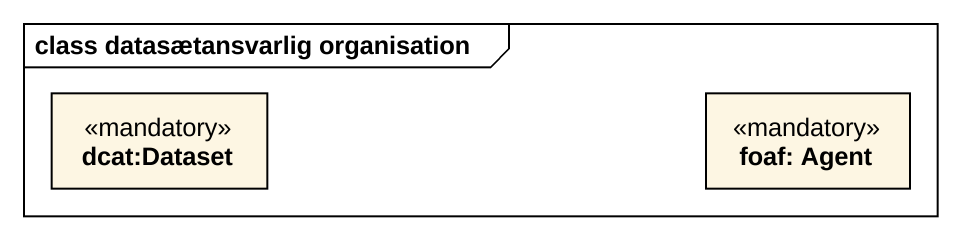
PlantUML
@startuml
mainframe class datasætansvarlig organisation
hide circle
hide empty members
class "dcat:Dataset" as dcat_Dataset <<mandatory>>
class "foaf: Agent" as foaf_Agent <<mandatory>>
@enduml
